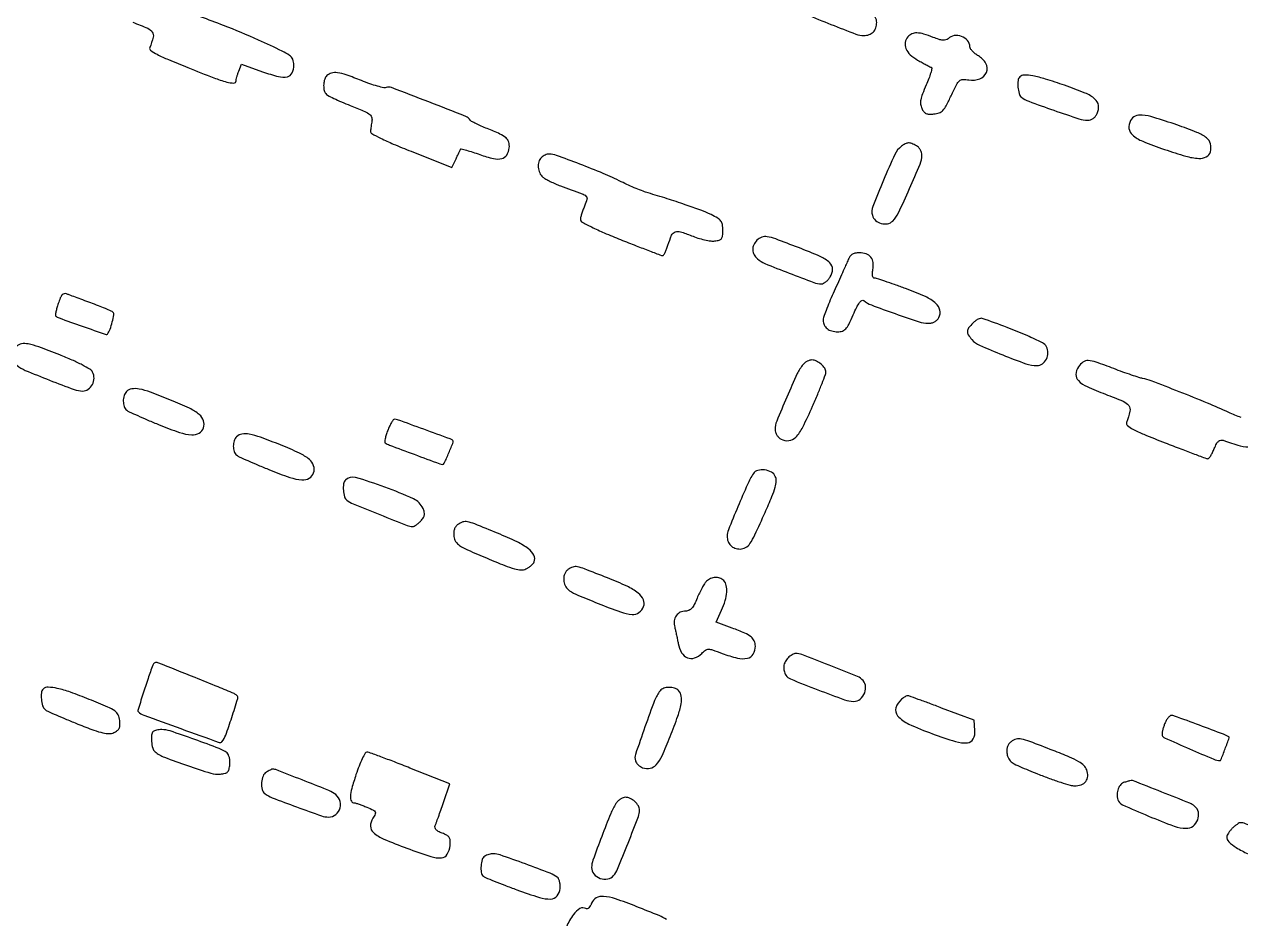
# Model space of a CAD drawing. Header units: metres. Extents: x 244 to 6504, y 133 to 4776.
# Drawn here: x 2647.4 to 2932.9, y 2765.1 to 2975 of the extents above; entities that cross this region are included whole.
import ezdxf

# ---------------------------------------------------------------- set-up
doc = ezdxf.new("R2010")
doc.units = ezdxf.units.M
doc.header["$MEASUREMENT"] = 0

msp = doc.modelspace()

# ---------------------------------------------------------------- linework, layer by layer
for points in [[(3073.43, 1797.58, -0.000015), (3212.47, 1744.26, -0.000001), (3356.48, 1689.04, -0.090549)], [(3360.94, 1697.34, -0.000001), (3222.9, 1750.06, -0.000075), (3098.13, 1797.73, -0.00214)], [(2390.74, 4302.36, -0.000001), (2436.6, 4383.87, -0.253439)], [(5649.78, 2908.29, -0.000001), (5592.12, 2927.27, -0.000136)], [(1770.95, 4232.21, -0.000001), (1756.31, 4203.53, -0.092463)], [(2358.85, 2292.47, -0.000002), (2402.87, 2275.77, -0.000001), (2455, 2255.99, -0.000469)], [(2661.8, 3304.26, -0.000001), (2697.55, 3290.75, -0.000089)], [(2166.88, 2385.74, -0.000003), (2059.01, 2428.09, -0.099946)], [(2836.31, 1902.63, -0.000001), (2798.12, 1918.05, -0.081722)], [(2106.7, 3796.48, 0.000002), (2119.15, 3818.66)], [(2297.42, 3562.08, -0.000023), (2063.26, 3651.71, -0.089134)], [(1593.92, 2905.57, -0.000004), (1514.48, 2912.51, -0.000011)], [(3110.93, 3253.38, 0.000013), (3012.15, 3290.74, 0.000016), (2894.73, 3335.15, 0.000013), (2769.32, 3382.57, -0.00051)], [(3277.66, 3166.01, -0.000003), (3312.3, 3149.56, -0.000078)], [(1857.04, 2862.14, 0.000008), (1895.3, 2965.72, 0.303576)], [(1986.93, 2957.13, 0.000002), (2009.06, 2948.59, 0.092301)], [(2910.82, 2101.23, -0.000002), (2871.64, 2116.15, -0.08954)], [(1989.74, 2610.17, -0.000005), (1937.37, 2630.58, -0.000013)], [(2835.59, 1257.96, 0.000001), (2811.6, 1266.94)], [(2724.87, 2153.38, -0.00001), (2851.52, 2105.29, -0.308463)], [(3020.53, 2505.4, -0.000009), (3041.92, 2560.53, -0.000258)], [(2487.51, 2262.24, 0.000015), (2352.21, 2313.65, 0.000934)], [(2672.88, 2975.54, -0.011077), (2676.39, 2974.11, -0.144032), (2677.46, 2973.22, -0.213865), (2677.66, 2972.04, -0.028555), (2676.87, 2969.58, 0.345016), (2677.07, 2968.94, 0.031141), (2678.6, 2968.01, 0.021034), (2681.24, 2966.76, 0.004756), (2685.82, 2964.88, 0.003586), (2691.9, 2962.49, 0.024456), (2694.96, 2961.49, 0.062439), (2696.59, 2961.25, 0.4198), (2697.11, 2961.77, -0.055801), (2697.15, 2962.11, -0.011713), (2697.3, 2962.69, -0.012143), (2697.5, 2963.36, -0.011232), (2697.74, 2964.04), (2698.37, 2965.69), (2703.36, 2963.92, 0.021807), (2707.06, 2962.78, 0.117361), (2709.16, 2962.74, 0.234632), (2710.28, 2963.63, 0.1095), (2710.69, 2965.5, 0.098776), (2710.43, 2966.83, 0.141995), (2709.68, 2967.76, 0.043736), (2707.95, 2968.77, 0.002586), (2702.41, 2971.32, 0.014802), (2694.19, 2974.78, 0.007017), (2683.4, 2978.77, 0.003806)], [(3433.83, 1894.18, -0.000012), (3289.85, 1953, -0.000025)], [(2592.86, 1267.89, -0.000002), (2552.45, 1283.32, -0.105537)], [(2933.03, 2882.7, -0.006855), (2931.55, 2883.3, -0.007129), (2930.11, 2883.93, 0.008949), (2925.13, 2886.09, 0.003981), (2918.5, 2888.77, 0.002131), (2911.9, 2891.34, 0.046556), (2909.9, 2891.9, -0.031973), (2909.02, 2892.12, -0.0048), (2907.29, 2892.69, -0.005375), (2905.25, 2893.41, -0.004617), (2903.13, 2894.2, 0.007668), (2898.97, 2895.74, 0.071981), (2897.1, 2896.1, 0.169878), (2895.9, 2895.75, 0.092169), (2894.82, 2894.62, 0.135392), (2894.25, 2892.85, 0.208202), (2894.82, 2891.38, 0.092641), (2896.85, 2889.97, 0.016489), (2901.16, 2888.2, -0.010599), (2905.32, 2886.55, -0.133378), (2906.64, 2885.52, -0.220688), (2906.92, 2884.18, -0.035646), (2906.12, 2881.57, 0.325149), (2906.31, 2880.85, 0.04928), (2907.63, 2879.98, 0.024217), (2910.18, 2878.78, 0.004024), (2915.21, 2876.77, 0.001647), (2918.9, 2875.34, 0.00257), (2922.08, 2874.14, 0.000722), (2924.86, 2873.11, 0.088479), (2925.23, 2873.05, 0.235461), (2925.47, 2873.17, 0.02163), (2925.87, 2873.74, 0.024318), (2926.3, 2874.51, 0.016568), (2926.71, 2875.42, -0.022617), (2927.25, 2876.57, -0.08587), (2927.74, 2877.19, -0.150627), (2928.24, 2877.43, -0.128692), (2928.83, 2877.37, 0.028016), (2932.78, 2876.09, 0.088877), (2935.54, 2875.87, 0.1633)], [(2798.13, 2764.83, 0.053921), (2796.42, 2765.76, 0.00352), (2791.18, 2767.87, 0.011961), (2786.2, 2769.71, 0.063535), (2783.36, 2770.29, 0.146459), (2781.64, 2769.91, 0.177068), (2780.57, 2768.67, -0.042547), (2780.27, 2768.06, -0.069811), (2779.91, 2767.6, -0.101155), (2779.54, 2767.37, -0.231225), (2779.23, 2767.41, 0.279153), (2777.84, 2767.42, 0.102084), (2776.33, 2766.04, 0.051826), (2774.64, 2763.14, 0.016037)]]:
    msp.add_lwpolyline(points, format="xyb")
for points in [[(2829.07, 2982.88, 0.121695), (2828.49, 2981.92, 0.077303), (2828.3, 2980.63, 0.079015), (2828.51, 2979.37, 0.141183), (2829.1, 2978.52, 0.072151), (2830.99, 2977.38, 0.004973), (2836.74, 2975.02, 0.004282), (2842.62, 2972.75, 0.090659), (2844.45, 2972.41, 0.085463), (2845.69, 2972.62, 0.111383), (2846.66, 2973.24, 0.111474), (2847.27, 2974.21, 0.085711), (2847.49, 2975.44, 0.12696), (2847.15, 2976.73, 0.119515), (2846.23, 2977.73, 0.044466), (2844.23, 2978.83, 0.004564), (2839.27, 2980.94, 0.008944), (2834.75, 2982.73, 0.042718), (2832.08, 2983.48, 0.084635), (2830.32, 2983.51, 0.160091)], [(2854.8, 2972.12, 0.133735), (2854.19, 2970.77, 0.14016), (2854.36, 2969.33, 0.107586), (2855.36, 2967.91, 0.05802), (2857.09, 2966.64, 0.003071), (2858.15, 2966.06, 0.003935), (2859.13, 2965.53, 0.003049), (2859.95, 2965.1, 0.033405), (2860.29, 2964.95, -0.377242), (2860.44, 2964.7, -0.016925), (2860.17, 2963.65, -0.021298), (2859.73, 2962.33, -0.012738), (2859.1, 2960.81, 0.011987), (2858.23, 2958.7, 0.04508), (2857.84, 2957.33, 0.072228), (2857.79, 2956.29, 0.082023), (2858.06, 2955.32, 0.057141), (2858.51, 2954.56, 0.120022), (2859.05, 2954.13, 0.100781), (2859.78, 2953.95, 0.0329), (2860.91, 2953.99, 0.063036), (2862.15, 2954.27, 0.116775), (2863.01, 2954.83, 0.068605), (2863.8, 2955.94, 0.011463), (2864.97, 2958.28, -0.008027), (2866.23, 2960.87, -0.092164), (2866.92, 2961.77, -0.177235), (2867.72, 2962.09, -0.048116), (2869.1, 2962, 0.129041), (2871.69, 2962.25, 0.213287), (2873.24, 2963.76, 0.224478), (2873.11, 2965.85, 0.13786), (2871.34, 2967.64, -0.036004), (2870.58, 2968.15, -0.041179), (2869.94, 2968.74, -0.045465), (2869.49, 2969.32, -0.140685), (2869.35, 2969.79, 0.177025), (2868.82, 2971.23, 0.129991), (2867.41, 2972.21, 0.125326), (2865.66, 2972.39, 0.160227), (2864.22, 2971.66, -0.132583), (2863.71, 2971.37, -0.088639), (2863.04, 2971.31, -0.054401), (2862.11, 2971.5, -0.016934), (2860.76, 2971.99, 0.0229), (2858.53, 2972.77, 0.067087), (2856.92, 2973.02, 0.103599), (2855.73, 2972.8, 0.12216)], [(2718.44, 2963, 0.116009), (2717.92, 2962.16, 0.063984), (2717.69, 2960.97, 0.063141), (2717.76, 2959.74, 0.10171), (2718.16, 2958.77, 0.125953), (2718.58, 2958.39, 0.008053), (2720.06, 2957.65, 0.011386), (2721.88, 2956.83, 0.008207), (2723.94, 2955.99, -0.006908), (2726.99, 2954.76, -0.054449), (2728.32, 2954.03, -0.137686), (2728.9, 2953.31, -0.14005), (2729.02, 2952.41, 0.00178), (2728.92, 2951.76, 0.001465), (2728.82, 2951.06, 0.001479), (2728.74, 2950.42, 0.003941), (2728.68, 2949.96, 0.301951), (2728.97, 2949.41, 0.012084), (2731.06, 2948.3, 0.015174), (2734.02, 2946.94, 0.005877), (2738.19, 2945.23), (2747.79, 2941.41), (2748.76, 2943.5, -0.000747), (2749.14, 2944.31, -0.001076), (2749.48, 2945.03, -0.00056), (2749.77, 2945.64, -0.017277), (2749.85, 2945.79, -0.346041), (2749.98, 2945.84, -0.002396), (2751.22, 2945.48, -0.007691), (2752.66, 2945.04, -0.004683), (2754.34, 2944.47, 0.025874), (2757.54, 2943.53, 0.114613), (2759.49, 2943.52, 0.201477), (2760.65, 2944.35, 0.108172), (2761.24, 2946.04, 0.101718), (2761.13, 2947.37, 0.142833), (2760.49, 2948.36, 0.073183), (2759.06, 2949.29, 0.012633), (2756.08, 2950.55, -0.009027), (2754.66, 2951.14, -0.012426), (2753.41, 2951.72, -0.009131), (2752.4, 2952.25, -0.129688), (2752.1, 2952.52, 0.160316), (2751.02, 2953.43, 0.001924), (2742.36, 2956.82, 0.00173), (2733.62, 2960.18, 0.184452), (2732.37, 2960.18, -0.150434), (2731.81, 2960.14, -0.011303), (2730.32, 2960.53, -0.014818), (2728.52, 2961.09, -0.0107), (2726.56, 2961.83, 0.009829), (2722.99, 2963.16, 0.04868), (2720.91, 2963.68, 0.096448), (2719.52, 2963.61, 0.137111)], [(2881.05, 2962.7, 0.173078), (2880.65, 2961.84, 0.046126), (2880.63, 2960.32, 0.046425), (2880.91, 2958.8, 0.153185), (2881.45, 2957.96, 0.084916), (2883.17, 2956.97, 0.004639), (2889.05, 2954.86, 0.004859), (2894.96, 2952.87, 0.079103), (2897.02, 2952.54, 0.078565), (2897.69, 2952.64, 0.07576), (2898.31, 2952.96, 0.071798), (2898.84, 2953.45, 0.060227), (2899.24, 2954.11, 0.138739), (2899.53, 2955.99, 0.185742), (2898.72, 2957.49, 0.081374), (2896.42, 2958.9, 0.013728), (2891.57, 2960.73, 0.008373), (2887.09, 2962.19, 0.028618), (2884.11, 2962.93, 0.043605), (2882.11, 2963.13, 0.201607)], [(2907.06, 2952.45, 0.149693), (2906.69, 2950.59, 0.192746), (2907.5, 2949.06, 0.080213), (2909.91, 2947.59, 0.01335), (2915, 2945.68, 0.012717), (2920.02, 2944.09, 0.057131), (2923.06, 2943.57, 0.127708), (2924.85, 2943.94, 0.218486), (2925.81, 2945.1, 0.125992), (2925.82, 2946.96, 0.16352), (2924.91, 2948.38, 0.074915), (2922.66, 2949.68, 0.012271), (2917.94, 2951.43, 0.007453), (2912.52, 2953.18, 0.051214), (2909.78, 2953.73, 0.127575), (2908.16, 2953.47, 0.168075)], [(2853.29, 2946.41, 0.120323), (2851.75, 2944.49, 0.009493), (2849.08, 2938.46, 0.008268), (2846.59, 2932.27, 0.153919), (2846.47, 2930.2, 0.150484), (2847.18, 2929.02, 0.113849), (2848.52, 2928.29, 0.11424), (2850.03, 2928.22, 0.152262), (2851.25, 2928.86, 0.085774), (2852.6, 2930.78, 0.006839), (2855.2, 2936.46, 0.006325), (2857.67, 2942.23, 0.097933), (2858.09, 2944.34, 0.07459), (2857.99, 2944.98, 0.056909), (2857.71, 2945.62, 0.057513), (2857.29, 2946.18, 0.081279), (2856.8, 2946.55, 0.030401), (2855.7, 2947.06, 0.10293), (2854.92, 2947.19, 0.113343), (2854.19, 2946.99, 0.040997)], [(2768.79, 2943.79, 0.123098), (2768.18, 2942.77, 0.093813), (2768.04, 2941.48, 0.091024), (2768.38, 2940.18, 0.106697), (2769.15, 2939.17, 0.046372), (2769.8, 2938.72, 0.01408), (2770.85, 2938.16, 0.013969), (2772.07, 2937.6, 0.014797), (2773.29, 2937.11, -0.001786), (2778.33, 2935.27, -0.086842), (2779.25, 2934.73, -0.292198), (2779.47, 2934.03, -0.032183), (2778.9, 2932.38, 0.012385), (2778.53, 2931.43, 0.013354), (2778.22, 2930.48, 0.012956), (2777.99, 2929.65, 0.060325), (2777.93, 2929.16, 0.276895), (2778.23, 2928.66, 0.008062), (2780.54, 2927.47, 0.01313), (2783.54, 2926.09, 0.006648), (2787.38, 2924.5, 0.001484), (2791.03, 2923.06, 0.002332), (2794.18, 2921.85, 0.000588), (2796.94, 2920.8, 0.090575), (2797.26, 2920.74, 0.264669), (2797.47, 2920.86, 0.019003), (2797.81, 2921.47, 0.022713), (2798.16, 2922.27, 0.014928), (2798.5, 2923.23, -0.026901), (2799.36, 2925.51, -0.195929), (2800.19, 2926.31, -0.172981), (2801.4, 2926.35, -0.020106), (2803.99, 2925.42, 0.020683), (2805.52, 2924.87, 0.019791), (2807.1, 2924.45, 0.02018), (2808.53, 2924.18, 0.064312), (2809.5, 2924.17, 0.040347), (2810.54, 2924.37, 0.165361), (2811.07, 2924.74, 0.136488), (2811.32, 2925.39, 0.024371), (2811.38, 2926.7, 0.03996), (2811.28, 2928.04, 0.123475), (2810.92, 2928.86, 0.098167), (2810.17, 2929.52, 0.020082), (2808.6, 2930.36, 0.021964), (2806.19, 2931.39, 0.007089), (2802.55, 2932.7, 0.006792), (2798.29, 2934.1, 0.006042), (2793.83, 2935.45, -0.021618), (2792.67, 2935.84, -0.007403), (2791.02, 2936.5, -0.007343), (2789.23, 2937.28, -0.00842), (2787.54, 2938.08, 0.015622), (2783.31, 2940.01, 0.007544), (2777.79, 2942.23, 0.004131), (2772.32, 2944.28, 0.086639), (2770.61, 2944.58, 0.064184), (2770.16, 2944.53, 0.039394), (2769.65, 2944.35, 0.038938), (2769.17, 2944.1, 0.055169)], [(2819.38, 2924.34, 0.087799), (2818.63, 2923.26, 0.116048), (2818.39, 2922.09, 0.117918), (2818.69, 2920.96, 0.092692), (2819.5, 2919.96, 0.078885), (2821.24, 2918.9, 0.004807), (2826.93, 2916.63, 0.004459), (2832.69, 2914.45, 0.08838), (2834.55, 2914.12, 0.122381), (2835, 2914.23, 0.045326), (2835.55, 2914.59, 0.041535), (2836.11, 2915.11, 0.039128), (2836.59, 2915.73, 0.145816), (2837.13, 2917.53, 0.209282), (2836.47, 2919.03, 0.082475), (2834.19, 2920.53, 0.012476), (2829.13, 2922.62, 0.003388), (2823.79, 2924.64, 0.04501), (2821.77, 2925.18, 0.133682), (2820.52, 2925.07, 0.107342)], [(2840.56, 2919.25, -0.004504), (2840.06, 2918.09, -0.001117), (2839.22, 2916.2, -0.001142), (2838.25, 2914.04, -0.001146), (2837.28, 2911.88, 0.007407), (2836.37, 2909.8, 0.009634), (2835.6, 2907.87, 0.007591), (2835.01, 2906.24, 0.082486), (2834.9, 2905.56, 0.110775), (2835.15, 2904.45, 0.117395), (2835.84, 2903.59, 0.101096), (2836.94, 2903.04, 0.064851), (2838.36, 2902.86, 0.078893), (2839.44, 2903.03, 0.130911), (2840.21, 2903.53, 0.070419), (2840.92, 2904.58, 0.011195), (2841.96, 2906.84, -0.012587), (2842.79, 2908.62, -0.043005), (2843.45, 2909.71, -0.086219), (2843.99, 2910.23, -0.333131), (2844.43, 2910.21, 0.082175), (2846.23, 2909.16, 0.005598), (2851.82, 2907.11, 0.005736), (2857.43, 2905.19, 0.078923), (2859.55, 2904.85, 0.056021), (2860.36, 2904.94, 0.068409), (2861.07, 2905.2, 0.072351), (2861.65, 2905.63, 0.074153), (2862.08, 2906.21, 0.180681), (2862.32, 2907.95, 0.159246), (2861.38, 2909.52, 0.073471), (2858.9, 2911.1, 0.016738), (2854.28, 2913, 0.003429), (2851.7, 2913.93, 0.004951), (2849.4, 2914.72, 0.002667), (2847.46, 2915.36, 0.07791), (2846.94, 2915.44, -0.235842), (2846.66, 2915.58, -0.118236), (2846.49, 2915.96, -0.066682), (2846.47, 2916.58, -0.02617), (2846.59, 2917.43, 0.078736), (2846.66, 2919.1, 0.140914), (2846.13, 2920.36, 0.142837), (2845.02, 2921.14, 0.081786), (2843.4, 2921.4, 0.05068), (2842.37, 2921.3, 0.111976), (2841.66, 2920.98, 0.098404), (2841.1, 2920.35, 0.033454)], [(2655.39, 2909.5, 0.011092), (2655.07, 2908.46, 0.017), (2654.84, 2907.54, 0.011617), (2654.71, 2906.79, 0.256992), (2654.78, 2906.58, 0.095192), (2655.59, 2906.1, 0.00135), (2660.98, 2904.18, 0.000547), (2666.6, 2902.2, 0.329), (2666.91, 2902.3, 0.068618), (2667.54, 2903.45, 0.027739), (2668.08, 2905.16, 0.020815), (2668.44, 2906.84, 0.259005), (2668.23, 2907.43, 0.07588), (2667.79, 2907.71, 0.005197), (2666.45, 2908.3, 0.007328), (2664.82, 2908.96, 0.005433), (2663, 2909.65, -0.000609), (2661.15, 2910.33, -0.000745), (2659.42, 2910.97, -0.00062), (2657.96, 2911.52, -0.005326), (2657.32, 2911.77, 0.160983), (2656.78, 2911.8, 0.152785), (2656.31, 2911.5, 0.077606), (2655.87, 2910.79, 0.019338)], [(2870.06, 2904.89, 0.031852), (2869.06, 2903.76, 0.151712), (2868.77, 2902.96, 0.158748), (2868.98, 2902.16, 0.035821), (2869.84, 2901.01, 0.109704), (2871.64, 2899.69, 0.008922), (2877.06, 2897.41, 0.010087), (2882.52, 2895.35, 0.085666), (2885.09, 2894.9, 0.15723), (2886.36, 2895.31, 0.119305), (2887.31, 2896.43, 0.112577), (2887.68, 2897.91, 0.129127), (2887.35, 2899.33, 0.1569), (2886.37, 2900.28, 0.010436), (2882.78, 2901.95, 0.013197), (2878.09, 2903.87, 0.007112), (2872.21, 2906, 0.155973), (2871.82, 2906.01, 0.047482), (2871.26, 2905.79, 0.042396), (2870.64, 2905.4, 0.035295)], [(2645.58, 2899.41, 0.122205), (2644.99, 2898.44, 0.081261), (2644.81, 2897.14, 0.082282), (2645.06, 2895.87, 0.131841), (2645.69, 2894.98, 0.074518), (2647.64, 2893.8, 0.005701), (2653.34, 2891.5, 0.005138), (2659.14, 2889.3, 0.088189), (2661.14, 2888.94, 0.152433), (2662.43, 2889.35, 0.12184), (2663.41, 2890.45, 0.115696), (2663.79, 2891.94, 0.128555), (2663.44, 2893.37, 0.133461), (2662.81, 2894.04, 0.016166), (2661.02, 2895.06, 0.017009), (2658.64, 2896.21, 0.009976), (2655.72, 2897.43, 0.005957), (2650.82, 2899.3, 0.039849), (2648.31, 2900, 0.092153), (2646.74, 2900.02, 0.153897)], [(2830.23, 2895.19, 0.064747), (2828.85, 2893.02, 0.00674), (2826.39, 2887.51, 0.005334), (2824.01, 2881.84, 0.096751), (2823.64, 2879.92, 0.07704), (2823.74, 2879.26, 0.061582), (2824.04, 2878.61, 0.060818), (2824.49, 2878.05, 0.070832), (2825.05, 2877.64, 0.155178), (2826.88, 2877.3, 0.172838), (2828.47, 2878.1, 0.074582), (2830.13, 2880.47, 0.013218), (2832.43, 2885.38, 0.00377), (2833.64, 2888.2, 0.005507), (2834.65, 2890.7, 0.002836), (2835.47, 2892.83, 0.093126), (2835.57, 2893.37, 0.148489), (2835.28, 2894.28, 0.063999), (2834.43, 2895.24, 0.062834), (2833.33, 2895.98, 0.116972), (2832.28, 2896.23, 0.072368), (2831.76, 2896.16, 0.044595), (2831.19, 2895.93, 0.043794), (2830.64, 2895.59, 0.059012)], [(2671.41, 2888.81, 0.121676), (2670.84, 2887.86, 0.077326), (2670.65, 2886.57, 0.079161), (2670.86, 2885.31, 0.142648), (2671.45, 2884.46, 0.060599), (2672.05, 2884.08, 0.003509), (2674.03, 2883.17, 0.005292), (2676.42, 2882.12, 0.003864), (2679.1, 2881.01, 0.014465), (2683.83, 2879.23, 0.06583), (2686.71, 2878.65, 0.145233), (2688.46, 2879.05, 0.190619), (2689.49, 2880.31, 0.15898), (2689.48, 2881.96, 0.137504), (2688.5, 2883.4, 0.065109), (2686.2, 2884.88, 0.01333), (2681.76, 2886.83, 0.007966), (2677.06, 2888.66, 0.041633), (2674.38, 2889.41, 0.085916), (2672.65, 2889.44, 0.159273)], [(2732.71, 2879.68, 0.017387), (2732.35, 2878.64, 0.026958), (2732.11, 2877.73, 0.025184), (2732, 2877, 0.285783), (2732.13, 2876.75, 0.048192), (2733.13, 2876.25, 0.000812), (2738.93, 2874.08, 0.000479), (2744.91, 2871.85, 0.086378), (2745.57, 2871.73, 0.29639), (2745.98, 2871.99, 0.005767), (2747.07, 2874.43, 0.005584), (2748.1, 2876.9, 0.326396), (2747.98, 2877.35, 0.085733), (2747.35, 2877.71, 0.000542), (2741.18, 2879.96, 0.000535), (2735.01, 2882.2, 0.086811), (2734.3, 2882.32, 0.240069), (2734.03, 2882.18, 0.022097), (2733.6, 2881.54, 0.024688), (2733.15, 2880.69, 0.016741)], [(2697.25, 2878.21, 0.121634), (2696.67, 2877.26, 0.077376), (2696.48, 2875.97, 0.079483), (2696.69, 2874.72, 0.145899), (2697.28, 2873.88, 0.058236), (2697.88, 2873.51, 0.003276), (2699.88, 2872.6, 0.004999), (2702.29, 2871.56, 0.00364), (2704.98, 2870.44, 0.013938), (2709.72, 2868.66, 0.065115), (2712.58, 2868.08, 0.145593), (2714.31, 2868.47, 0.191115), (2715.32, 2869.71, 0.15701), (2715.32, 2871.4, 0.138984), (2714.33, 2872.87, 0.066515), (2712.01, 2874.35, 0.013849), (2707.57, 2876.28, 0.007872), (2702.87, 2878.08, 0.0413), (2700.2, 2878.81, 0.085269), (2698.48, 2878.84, 0.158885)], [(2818.55, 2869.57, 0.036605), (2817.15, 2866.98, 0.006094), (2814.9, 2861.79, 0.003517), (2812.67, 2856.36, 0.0961), (2812.38, 2854.85, 0.087146), (2812.59, 2853.63, 0.110963), (2813.21, 2852.67, 0.110382), (2814.18, 2852.06, 0.085532), (2815.41, 2851.85, 0.128749), (2816.71, 2852.19, 0.1153), (2817.74, 2853.13, 0.041651), (2818.91, 2855.2, 0.004039), (2821.29, 2860.45, 0.005934), (2822.89, 2864.19, 0.029177), (2823.65, 2866.36, 0.05458), (2823.89, 2867.81, 0.122049), (2823.69, 2868.9, 0.162736), (2822.76, 2869.89, 0.092433), (2821.18, 2870.41, 0.095667), (2819.57, 2870.31, 0.189874)], [(2722.78, 2868.03, 0.164346), (2722.35, 2867.14, 0.048925), (2722.31, 2865.62, 0.048932), (2722.57, 2864.12, 0.163665), (2723.12, 2863.3, 0.067354), (2724.59, 2862.45, 0.002218), (2730.88, 2859.92, 0.001689), (2737.31, 2857.38, 0.094243), (2738.58, 2857.15, 0.118772), (2738.94, 2857.23, 0.031869), (2739.44, 2857.54, 0.030417), (2739.99, 2857.97, 0.027324), (2740.51, 2858.48, 0.039214), (2741.08, 2859.22, 0.103203), (2741.33, 2859.85, 0.106183), (2741.3, 2860.51, 0.042979), (2741, 2861.37, 0.179404), (2738.76, 2863.62, 0.020609), (2732.04, 2866.39, 0.018009), (2725.12, 2868.65, 0.274684)], [(2749.19, 2857.61, 0.077981), (2748.69, 2857.11, 0.075079), (2748.36, 2856.48, 0.066542), (2748.21, 2855.71, 0.044201), (2748.23, 2854.81, 0.114497), (2748.66, 2853.61, 0.105081), (2749.58, 2852.68, 0.041302), (2751.47, 2851.64, 0.00446), (2756.05, 2849.67, 0.005272), (2760.17, 2847.98, 0.027554), (2762.5, 2847.2, 0.052746), (2764.03, 2846.95, 0.121701), (2765.17, 2847.16, 0.039767), (2765.79, 2847.51, 0.035097), (2766.37, 2847.95, 0.03677), (2766.84, 2848.43, 0.082821), (2767.09, 2848.87, 0.216438), (2767, 2850.37, 0.10621), (2765.75, 2851.87, 0.053816), (2763.09, 2853.52, 0.014295), (2758.52, 2855.54, 0.002043), (2753.13, 2857.73, 0.04074), (2751.43, 2858.25, 0.133286), (2750.34, 2858.2, 0.080027)], [(2775.02, 2847.01, 0.07809), (2774.52, 2846.51, 0.075336), (2774.19, 2845.88, 0.066533), (2774.04, 2845.11, 0.043651), (2774.07, 2844.2, 0.114516), (2774.5, 2842.99, 0.108737), (2775.42, 2842.06, 0.041474), (2777.33, 2841.05, 0.004206), (2782.08, 2839.08, 0.009997), (2787.37, 2837.06, 0.069313), (2790.08, 2836.49, 0.173435), (2791.69, 2836.94, 0.147614), (2792.77, 2838.34, 0.202461), (2792.72, 2839.94, 0.117542), (2791.51, 2841.47, 0.058526), (2788.88, 2843.1, 0.015051), (2784.27, 2845.08, 0.002016), (2778.92, 2847.17, 0.040611), (2777.24, 2847.67, 0.132304), (2776.17, 2847.61, 0.077881)], [(2807.54, 2844.26, 0.055472), (2807.08, 2843.7, 0.014474), (2806.49, 2842.7, 0.014528), (2805.88, 2841.51, 0.01439), (2805.33, 2840.29, -0.020593), (2804.67, 2838.84, -0.062192), (2804.06, 2837.94, -0.096293), (2803.42, 2837.45, -0.116537), (2802.69, 2837.28, 0.108062), (2801.38, 2836.99, 0.135521), (2800.43, 2836.19, 0.125514), (2799.98, 2834.96, 0.085594), (2800.08, 2833.47, -0.005121), (2800.28, 2832.63, -0.002844), (2800.51, 2831.6, -0.002836), (2800.72, 2830.55, -0.004578), (2800.9, 2829.66, 0.085656), (2801.68, 2827.51, 0.164237), (2803.04, 2826.32, 0.186025), (2804.71, 2826.27, 0.11241), (2806.41, 2827.34, -0.040225), (2807.32, 2828.11, -0.15741), (2808.01, 2828.33, -0.084171), (2808.92, 2828.17, -0.006849), (2811.22, 2827.34, 0.031225), (2814.78, 2826.23, 0.114104), (2817.14, 2826.2, 0.206892), (2818.49, 2827.17, 0.135483), (2819, 2829.05, 0.105193), (2818.74, 2830.28, 0.12284), (2818, 2831.22, 0.064214), (2816.52, 2832.1, 0.012033), (2813.57, 2833.28), (2809.82, 2834.69), (2811.08, 2837.47, 0.032716), (2811.94, 2839.74, 0.056015), (2812.31, 2841.72, 0.072531), (2812.19, 2843.32, 0.142784), (2811.58, 2844.43, 0.106646), (2810.68, 2845.01, 0.100786), (2809.59, 2845.19, 0.096704), (2808.49, 2844.92, 0.089844)], [(2826.67, 2826.3, 0.080032), (2826, 2825.38, 0.085813), (2825.68, 2824.32, 0.087109), (2825.74, 2823.24, 0.085704), (2826.16, 2822.22, 0.156955), (2827.22, 2821.34, 0.003321), (2833.66, 2818.8, 0.005028), (2839.92, 2816.45, 0.087386), (2842.06, 2816.08, 0.171312), (2843.61, 2816.62, 0.133836), (2844.66, 2818.08, 0.13551), (2844.82, 2819.85, 0.176619), (2844.01, 2821.24, 0.07736), (2842.59, 2822.09, 0.002423), (2836.29, 2824.59, 0.00214), (2829.92, 2827.07, 0.09048), (2828.49, 2827.33, 0.095901), (2828.12, 2827.26, 0.03499), (2827.63, 2827.03, 0.033132), (2827.12, 2826.7, 0.033837)], [(2677.58, 2824.59, 0.007261), (2676.47, 2821.45, 0.004598), (2675.26, 2817.75, 0.000687), (2674.06, 2813.94, 0.279358), (2674.12, 2813.68, 0.108841), (2675.46, 2812.82, 0.001656), (2684.14, 2809.67, 0.000782), (2693.17, 2806.44, 0.307798), (2693.8, 2806.6, 0.09331), (2694.69, 2808.12, 0.008454), (2696.12, 2812.29, 0.004416), (2697.5, 2816.71, 0.281557), (2697.31, 2817.46, 0.09211), (2696.65, 2817.89, 0.001763), (2692.89, 2819.46, 0.003004), (2687.52, 2821.65, 0.000753), (2678.74, 2825.16, 0.107919), (2678.4, 2825.22, 0.102071), (2678.06, 2825.13, 0.098137), (2677.77, 2824.91, 0.091869)], [(2651.85, 2818.95, 0.173329), (2651.44, 2818.09, 0.047264), (2651.44, 2816.56, 0.047555), (2651.72, 2815.05, 0.150619), (2652.28, 2814.19, 0.064457), (2652.91, 2813.79, 0.004102), (2654.91, 2812.88, 0.005964), (2657.32, 2811.84, 0.004398), (2660.02, 2810.75, 0.005906), (2663.76, 2809.31, 0.030222), (2665.89, 2808.67, 0.057409), (2667.33, 2808.5, 0.108184), (2668.46, 2808.74, 0.054292), (2669.24, 2809.21, 0.120011), (2669.68, 2809.74, 0.103079), (2669.86, 2810.47, 0.033697), (2669.83, 2811.59, 0.089961), (2669.46, 2812.9, 0.12811), (2668.67, 2813.82, 0.050254), (2667.02, 2814.73, 0.004589), (2662.67, 2816.55, 0.010586), (2658.27, 2818.23, 0.031324), (2655.16, 2819.12, 0.045599), (2653, 2819.4, 0.208323)], [(2796.65, 2818.56, 0.075997), (2795.37, 2816.31, 0.00657), (2793.1, 2810.11, 0.004058), (2790.87, 2803.62, 0.158693), (2790.86, 2802.12, 0.074459), (2791.11, 2801.63, 0.049415), (2791.51, 2801.14, 0.048859), (2792.02, 2800.75, 0.066615), (2792.54, 2800.5, 0.123249), (2794.34, 2800.39, 0.167571), (2795.74, 2801.18, 0.075314), (2797.1, 2803.28, 0.011675), (2799.02, 2807.84, 0.008517), (2800.82, 2812.64, 0.040447), (2801.58, 2815.47, 0.079531), (2801.62, 2817.31, 0.163505), (2800.98, 2818.59, 0.121639), (2800.03, 2819.17, 0.07737), (2798.74, 2819.36, 0.079443), (2797.49, 2819.15, 0.145498)], [(2853.34, 2816.57, 0.149868), (2851.99, 2814.58, 0.262043), (2852.4, 2812.69, 0.103623), (2855.02, 2810.75, 0.019638), (2860.55, 2808.47, 0.013798), (2865.98, 2806.65, 0.093512), (2868.78, 2806.34, 0.258154), (2870.14, 2807.24, 0.143209), (2870.54, 2809.24), (2870.34, 2811.63), (2862.72, 2814.51, 0.00148), (2859.78, 2815.62, 0.002317), (2857.23, 2816.55, 0.000615), (2855.01, 2817.35, 0.084761), (2854.73, 2817.4, 0.116656), (2854.53, 2817.35, 0.018777), (2854.17, 2817.16, 0.019874), (2853.76, 2816.89, 0.016289)], [(2915.07, 2810.81, 0.023195), (2914.78, 2810.01, 0.025483), (2914.57, 2809.2, 0.026058), (2914.47, 2808.5, 0.104267), (2914.52, 2808.08, 0.211036), (2915.02, 2807.53, 0.001485), (2920.91, 2804.94, 0.002882), (2926.58, 2802.5, 0.089517), (2928.07, 2802.17, 0.32298), (2928.27, 2802.31, 0.001404), (2929.26, 2804.92, 0.00136), (2930.23, 2807.53, 0.360294), (2930.15, 2807.75, 0.045089), (2928.9, 2808.35, 0.001257), (2923.25, 2810.46, 0.000699), (2917.38, 2812.63, 0.088259), (2916.61, 2812.77, 0.184061), (2916.28, 2812.64, 0.0435), (2915.86, 2812.19, 0.039092), (2915.43, 2811.56, 0.029965)], [(2677.68, 2809.01, 0.173243), (2677.28, 2808.15, 0.046874), (2677.27, 2806.63, 0.047169), (2677.55, 2805.11, 0.151497), (2678.1, 2804.26, 0.08124), (2680.3, 2802.97, 0.009324), (2685.71, 2801, 0.008443), (2691.21, 2799.21, 0.09908), (2693.45, 2798.99, 0.037286), (2694.53, 2799.18, 0.137102), (2695.13, 2799.52, 0.135329), (2695.47, 2800.13, 0.035957), (2695.66, 2801.23, 0.041111), (2695.67, 2802.06, 0.042793), (2695.55, 2802.87, 0.046676), (2695.31, 2803.55, 0.119164), (2695, 2803.96, 0.077052), (2693.17, 2805, 0.005025), (2687.44, 2807.12, 0.004855), (2681.65, 2809.13, 0.081315), (2679.66, 2809.45, 0.026276), (2679.04, 2809.42, 0.028823), (2678.44, 2809.32, 0.029987), (2677.95, 2809.18, 0.111748)], [(2879.02, 2806.6, 0.07809), (2878.52, 2806.1, 0.075336), (2878.2, 2805.47, 0.066533), (2878.04, 2804.7, 0.043651), (2878.07, 2803.79, 0.105709), (2878.47, 2802.6, 0.113748), (2879.31, 2801.71, 0.045785), (2881.05, 2800.78, 0.004959), (2885.24, 2799.05, 0.00752), (2888.04, 2797.99, 0.009286), (2890.67, 2797.08, 0.007902), (2892.9, 2796.4, 0.065495), (2893.94, 2796.24, 0.091007), (2895.49, 2796.49, 0.14551), (2896.56, 2797.27, 0.150288), (2897, 2798.49, 0.099201), (2896.79, 2799.98, 0.118167), (2896.13, 2800.99, 0.058583), (2894.89, 2801.91, 0.031338), (2892.77, 2802.97, 0.006453), (2888.89, 2804.54, 0.002561), (2883.41, 2806.66, 0.03914), (2881.46, 2807.22, 0.118577), (2880.23, 2807.19, 0.091538)], [(2725.27, 2798.87, 0.012089), (2724.29, 2795.65, 0.054104), (2723.96, 2793.71, 0.136124), (2724.19, 2792.65, 0.278521), (2724.89, 2792.23, -0.074639), (2725.23, 2792.18, -0.007653), (2725.99, 2791.93, -0.00941), (2726.88, 2791.61, -0.007381), (2727.84, 2791.22, -0.011596), (2729.36, 2790.55, -0.163414), (2729.79, 2790.14, -0.242175), (2729.79, 2789.64, -0.027592), (2729.2, 2788.62, 0.149867), (2728.67, 2786.78, 0.212259), (2729.37, 2785.26, 0.079826), (2731.79, 2783.75, 0.011416), (2737.23, 2781.59, 0.010203), (2742.82, 2779.65, 0.094814), (2745.34, 2779.33, 0.251928), (2746.68, 2780.16, 0.105607), (2747.34, 2782.24, 0.034213), (2747.37, 2783.43, 0.132325), (2747.16, 2784.13, 0.129752), (2746.62, 2784.63, 0.032366), (2745.5, 2785.13, -0.029682), (2744.59, 2785.54, -0.087628), (2744.04, 2785.96, -0.1425), (2743.82, 2786.41, -0.142144), (2743.87, 2786.91, 0.010144), (2744.11, 2787.54, 0.001238), (2744.61, 2788.91, 0.001467), (2745.19, 2790.55, 0.00121), (2745.8, 2792.3), (2747.32, 2796.69), (2737.94, 2800.42, 0.002613), (2734.29, 2801.85, 0.00393), (2731.09, 2803.06, 0.001629), (2728.35, 2804.06, 0.086777), (2727.8, 2804.15, 0.274128), (2727.42, 2803.93, 0.013721), (2726.74, 2802.6, 0.018861), (2726, 2800.9, 0.012196)], [(2704.24, 2799.46, 0.168558), (2703.45, 2798.55, 0.077648), (2703.1, 2797, 0.077761), (2703.24, 2795.41, 0.170311), (2703.9, 2794.41, 0.07087), (2705.6, 2793.46, 0.003879), (2711.34, 2791.3, 0.003416), (2717.16, 2789.2, 0.084923), (2718.84, 2788.92, 0.172938), (2720.55, 2789.53, 0.165481), (2721.52, 2791.09, 0.156387), (2721.37, 2793, 0.155027), (2720.13, 2794.47, 0.045935), (2718.49, 2795.31, 0.002097), (2712.62, 2797.63, 0.000955), (2706.42, 2800.05, 0.11862), (2705.59, 2800.16, 0.087901), (2705.47, 2800.12, 0.005153), (2705.11, 2799.95, 0.007667), (2704.69, 2799.72, 0.005563)], [(2905.65, 2797.08, 0.144907), (2904.78, 2796.55, 0.09407), (2904.16, 2795.55, 0.084101), (2903.91, 2794.27, 0.083779), (2904.09, 2792.99, 0.213309), (2905.14, 2791.82, 0.006399), (2911.27, 2789.15, 0.0104), (2917.28, 2786.78, 0.089144), (2920.11, 2786.27, 0.162634), (2921.74, 2786.81, 0.140702), (2922.83, 2788.26, 0.143508), (2922.98, 2790.04, 0.170294), (2922.11, 2791.48, 0.078159), (2920.94, 2792.18, 0.001503), (2914.37, 2794.78, 0.000662), (2907.5, 2797.48, 0.210041), (2906.93, 2797.45, -0.04076), (2906.82, 2797.41, -0.002497), (2906.49, 2797.31, -0.003703), (2906.09, 2797.2, -0.002732)], [(2786.26, 2792.06, 0.048013), (2785.05, 2789.73, 0.00586), (2782.94, 2784.36, 0.004146), (2780.88, 2778.81, 0.086643), (2780.58, 2777.07, 0.174861), (2781.13, 2775.55, 0.132253), (2782.59, 2774.52, 0.133083), (2784.36, 2774.37, 0.177605), (2785.74, 2775.17, 0.075391), (2786.66, 2776.71, 0.002978), (2789.13, 2782.82, 0.002554), (2791.56, 2789.03, 0.092199), (2791.84, 2790.54, 0.138029), (2791.56, 2791.54, 0.072245), (2790.73, 2792.55, 0.07055), (2789.61, 2793.3, 0.113467), (2788.5, 2793.55, 0.09666), (2787.94, 2793.45, 0.050784), (2787.32, 2793.12, 0.047865), (2786.73, 2792.63, 0.05341)], [(2930.95, 2786.27, 0.020425), (2930.45, 2785.72, 0.024559), (2930.02, 2785.16, 0.024368), (2929.71, 2784.66, 0.127697), (2929.63, 2784.35, 0.200743), (2930.15, 2783.11, 0.053978), (2931.86, 2781.76, 0.037399), (2934.64, 2780.28, 0.014556), (2938.67, 2778.65, 0.014872), (2943.79, 2776.92, 0.080506), (2946.69, 2776.53, 0.209726), (2948.21, 2777.25, 0.181448), (2948.84, 2778.91, 0.040399), (2948.78, 2779.69, 0.03871), (2948.59, 2780.46, 0.041266), (2948.31, 2781.11, 0.099535), (2947.99, 2781.51, 0.076132), (2946.71, 2782.28, 0.001924), (2940.42, 2784.83, 0.001618), (2934.04, 2787.36, 0.093928), (2932.81, 2787.59, 0.133368), (2932.53, 2787.52, 0.022206), (2932.05, 2787.2, 0.022995), (2931.5, 2786.78, 0.018574)], [(2755.49, 2779.71, 0.17788), (2754.88, 2778.92, 0.057908), (2754.61, 2777.45, 0.057801), (2754.67, 2775.94, 0.166056), (2755.16, 2775.03, 0.088726), (2755.63, 2774.72, 0.002872), (2757.7, 2773.87, 0.005441), (2760.17, 2772.89, 0.003744), (2763, 2771.84, 0.011914), (2768.31, 2770.04, 0.083604), (2771, 2769.67, 0.220322), (2772.45, 2770.4, 0.143817), (2773.16, 2772.15, 0.042612), (2773.17, 2772.96, 0.044316), (2773.05, 2773.74, 0.048493), (2772.82, 2774.39, 0.120109), (2772.5, 2774.78, 0.071569), (2770.84, 2775.71, 0.003623), (2765.02, 2777.9, 0.003137), (2759.1, 2780.03, 0.087385), (2757.49, 2780.3, 0.042674), (2757, 2780.25, 0.026596), (2756.45, 2780.12, 0.026607), (2755.92, 2779.93, 0.043006)]]:
    msp.add_lwpolyline(points, format="xyb", close=True)

doc.saveas('drawing.dxf')
